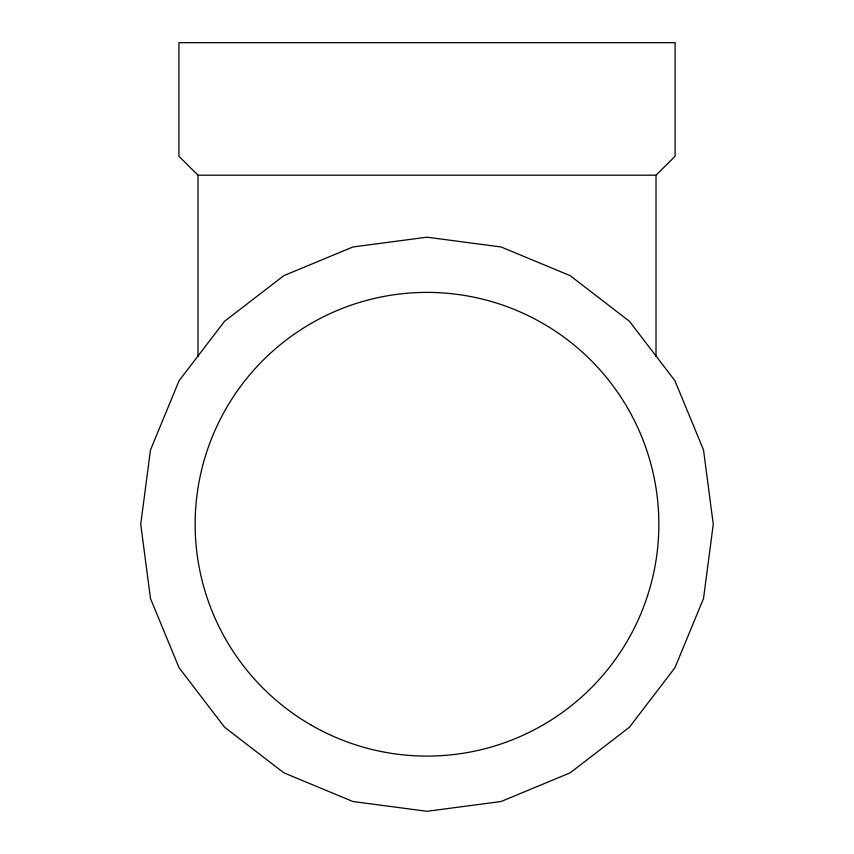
<?xml version="1.0" encoding="UTF-8"?>
<svg xmlns="http://www.w3.org/2000/svg" width="854" height="854" viewBox="0 0 854 854"><rect width="100%" height="100%" fill="white"/><g stroke="black" fill="none" stroke-linecap="round" stroke-linejoin="round"><path stroke-width="1.28" d="M197.989 356.502L197.989 175.187L178.902 156.261L178.902 42.7L675.098 42.7L675.098 156.261L656.011 175.187L197.989 175.187M656.011 356.502L656.011 175.187M150.485 449.962L140.729 524.249L150.485 598.526L179.073 667.753L224.559 727.202L283.848 772.827L352.894 801.511L427 811.3L501.106 801.511L570.152 772.827L629.441 727.202L674.927 667.753L703.515 598.526L713.271 524.249L703.515 449.962L674.927 380.735L629.441 321.285L570.152 275.661L501.106 246.977L427 237.188L352.894 246.977L283.848 275.661L224.559 321.285L179.073 380.735L150.485 449.962M311.08 725.035A231.85 231.85 0 0 0 658.85 524.249A231.85 231.85 0 0 0 311.08 323.452A231.85 231.85 0 0 0 311.08 725.035"/></g></svg>
